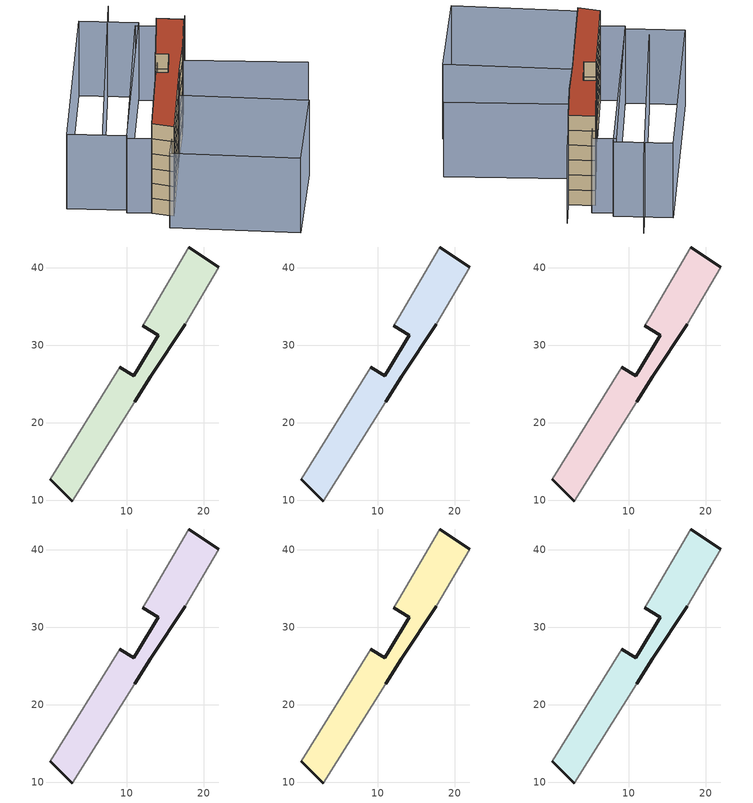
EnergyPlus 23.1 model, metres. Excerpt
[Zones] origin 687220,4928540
e83cf6e7be845eeb_F0_whole
 floor ground (EU_floor_Construction): 21.93,40.07 17.56,32.73 13.12,25.98 11.07,22.7 2.99,9.88 0.13,12.66 9.12,27.18 10.93,26.04 11.43,26.87 14.07,31.3 12.07,32.49 12.68,33.51 18.02,42.68 z0
 wall outside (EU_wall_Construction): 0.13,12.66 2.99,9.88 / 11.07,22.7 13.12,25.98 17.56,32.73 / 21.93,40.07 18.02,42.68 / 12.07,32.49 14.07,31.3 11.43,26.87 10.93,26.04 9.12,27.18 z0:3
 wall adiabatic (EU_wall_Construction): 9.12,27.18 0.13,12.66 / 2.99,9.88 11.07,22.7 / 17.56,32.73 21.93,40.07 / 18.02,42.68 12.68,33.51 12.07,32.49 z0:3
e83cf6e7be845eeb_F1_whole
 floor to e83cf6e7be845eeb_F0_whole (EU_floor_Construction): 21.93,40.07 17.56,32.73 13.12,25.98 11.07,22.7 2.99,9.88 0.13,12.66 9.12,27.18 10.93,26.04 11.43,26.87 14.07,31.3 12.07,32.49 12.68,33.51 18.02,42.68 z3
 wall outside (EU_wall_Construction): 0.13,12.66 2.99,9.88 / 11.07,22.7 13.12,25.98 17.56,32.73 / 21.93,40.07 18.02,42.68 / 12.07,32.49 14.07,31.3 11.43,26.87 10.93,26.04 9.12,27.18 z3:6
 wall adiabatic (EU_wall_Construction): 9.12,27.18 0.13,12.66 / 2.99,9.88 11.07,22.7 / 17.56,32.73 21.93,40.07 / 18.02,42.68 12.68,33.51 12.07,32.49 z3:6
e83cf6e7be845eeb_F2_whole
 floor to e83cf6e7be845eeb_F1_whole (EU_floor_Construction): 21.93,40.07 17.56,32.73 13.12,25.98 11.07,22.7 2.99,9.88 0.13,12.66 9.12,27.18 10.93,26.04 11.43,26.87 14.07,31.3 12.07,32.49 12.68,33.51 18.02,42.68 z6
 wall outside (EU_wall_Construction): 0.13,12.66 2.99,9.88 / 11.07,22.7 13.12,25.98 17.56,32.73 / 21.93,40.07 18.02,42.68 / 12.07,32.49 14.07,31.3 11.43,26.87 10.93,26.04 9.12,27.18 z6:9
 wall adiabatic (EU_wall_Construction): 9.12,27.18 0.13,12.66 / 2.99,9.88 11.07,22.7 / 17.56,32.73 21.93,40.07 / 18.02,42.68 12.68,33.51 12.07,32.49 z6:9
e83cf6e7be845eeb_F3_whole
 floor to e83cf6e7be845eeb_F2_whole (EU_floor_Construction): 21.93,40.07 17.56,32.73 13.12,25.98 11.07,22.7 2.99,9.88 0.13,12.66 9.12,27.18 10.93,26.04 11.43,26.87 14.07,31.3 12.07,32.49 12.68,33.51 18.02,42.68 z9
 wall outside (EU_wall_Construction): 0.13,12.66 2.99,9.88 / 11.07,22.7 13.12,25.98 17.56,32.73 / 21.93,40.07 18.02,42.68 / 12.07,32.49 14.07,31.3 11.43,26.87 10.93,26.04 9.12,27.18 z9:12
 wall adiabatic (EU_wall_Construction): 9.12,27.18 0.13,12.66 / 2.99,9.88 11.07,22.7 / 17.56,32.73 21.93,40.07 / 18.02,42.68 12.68,33.51 12.07,32.49 z9:12
e83cf6e7be845eeb_F4_whole
 floor to e83cf6e7be845eeb_F3_whole (EU_floor_Construction): 21.93,40.07 17.56,32.73 13.12,25.98 11.07,22.7 2.99,9.88 0.13,12.66 9.12,27.18 10.93,26.04 11.43,26.87 14.07,31.3 12.07,32.49 12.68,33.51 18.02,42.68 z12
 wall outside (EU_wall_Construction): 0.13,12.66 2.99,9.88 / 11.07,22.7 13.12,25.98 17.56,32.73 / 21.93,40.07 18.02,42.68 / 12.07,32.49 14.07,31.3 11.43,26.87 10.93,26.04 9.12,27.18 z12:15
 wall adiabatic (EU_wall_Construction): 9.12,27.18 0.13,12.66 / 2.99,9.88 11.07,22.7 / 17.56,32.73 21.93,40.07 / 18.02,42.68 12.68,33.51 12.07,32.49 z12:15
e83cf6e7be845eeb_F5_whole
 floor to e83cf6e7be845eeb_F4_whole (EU_floor_Construction): 21.93,40.07 17.56,32.73 13.12,25.98 11.07,22.7 2.99,9.88 0.13,12.66 9.12,27.18 10.93,26.04 11.43,26.87 14.07,31.3 12.07,32.49 12.68,33.51 18.02,42.68 z15
 wall outside (EU_wall_Construction): 0.13,12.66 2.99,9.88 / 11.07,22.7 13.12,25.98 17.56,32.73 / 21.93,40.07 18.02,42.68 / 12.07,32.49 14.07,31.3 11.43,26.87 10.93,26.04 9.12,27.18 z15:18
 wall adiabatic (EU_wall_Construction): 9.12,27.18 0.13,12.66 / 2.99,9.88 11.07,22.7 / 17.56,32.73 21.93,40.07 / 18.02,42.68 12.68,33.51 12.07,32.49 z15:18
 roof outside (EU_roof_Construction): 11.07,22.7 13.12,25.98 17.56,32.73 21.93,40.07 18.02,42.68 12.68,33.51 12.07,32.49 14.07,31.3 11.43,26.87 10.93,26.04 9.12,27.18 0.13,12.66 2.99,9.88 z18
shading: 15.22,54.65 -5.75,19.36 / 36.08,21.56 17.51,32.75 / 17.51,32.75 25.1,45.32 / 19.76,44.36 0.13,12.66 / 0.13,12.66 -3.53,14.92 / -3.53,14.92 16.1,46.62 / 16.1,46.62 19.76,44.36 / 29.99,10.39 19.26,-5.64 / 19.26,-5.64 0.5,6.93 / 0.5,6.93 11.24,22.95 / 11.24,22.95 29.99,10.39 / 17.1,47.17 -3.13,15.57 / -3.13,15.57 -11.87,21.16 / -11.87,21.16 8.36,52.77 / 8.36,52.77 17.1,47.17 z0:15
[Building]
EU S2 Campaign: North Axis=0; Terrain=City; Solar Distribution=FullExterior
[Site:Location]
Bologna: Latitude=44.5; Longitude=11.25; Time Zone=1; Elevation=37
[SizingPeriod:WeatherFileDays]
AnnualSizingPeriod: Begin Month=1; Begin Day of Month=1; End Month=12; End Day of Month=31; Day of Week for Start Day=Monday; Use Weather File Daylight Saving Period=No; Use Weather File Rain and Snow Indicators=No
[MATERIAL]
EU_InternalMass_Material: Roughness=MediumRough; Thickness=0.1; Conductivity=1; Density=1800; Specific Heat=900; Thermal Absorptance=0.9; Solar Absorptance=0.7; Visible Absorptance=0.7
[MATERIAL:NOMASS] Roughness=MediumRough; Thermal Absorptance=0.9; Solar Absorptance=0.7; Visible Absorptance=0.7
Name | Thermal Resistance
EU_wall_NoMass | 0.905828
EU_roof_NoMass | 0.37593
EU_floor_NoMass | 0.67114
[CONSTRUCTION]
EU_wall_Construction: EU_wall_NoMass
EU_roof_Construction: EU_roof_NoMass
EU_floor_Construction: EU_floor_NoMass
EU_InternalMass_Construction: EU_InternalMass_Material
[ZONE] Type=1; Multiplier=1; Ceiling Height=autocalculate; Floor Area=autocalculate; Part of Total Floor Area=Yes
Name | Volume
e83cf6e7be845eeb_F0_whole | 406.924
e83cf6e7be845eeb_F1_whole; e83cf6e7be845eeb_F2_whole; e83cf6e7be845eeb_F3_whole; e83cf6e7be845eeb_F4_whole; e83cf6e7be845eeb_F5_whole | 406.925
[INTERNALMASS] Construction=EU_InternalMass_Construction; Surface Area=135.641
Name | Zone or ZoneList
e83cf6e7be845eeb_F0_whole_EU_InternalMass | e83cf6e7be845eeb_F0_whole
e83cf6e7be845eeb_F1_whole_EU_InternalMass | e83cf6e7be845eeb_F1_whole
e83cf6e7be845eeb_F2_whole_EU_InternalMass | e83cf6e7be845eeb_F2_whole
e83cf6e7be845eeb_F3_whole_EU_InternalMass | e83cf6e7be845eeb_F3_whole
e83cf6e7be845eeb_F4_whole_EU_InternalMass | e83cf6e7be845eeb_F4_whole
e83cf6e7be845eeb_F5_whole_EU_InternalMass | e83cf6e7be845eeb_F5_whole
[OTHEREQUIPMENT] Fuel Type=Electricity; Design Level Calculation Method=Watts/Area; Power per Zone Floor Area=1; Fraction Latent=0; Fraction Radiant=0; Fraction Lost=0; Carbon Dioxide Generation Rate=0; EndUse Subcategory=EU_Step8_InternalGains
Name | Zone or ZoneList or Space or SpaceList | Schedule
EU_Step8_InternalGain_e83cf6e7be845eeb_F0_whole_f000 | e83cf6e7be845eeb_F0_whole | EU_Step8_GainSchedule_e83cf6e7be845eeb_F0_whole_f000
EU_Step8_InternalGain_e83cf6e7be845eeb_F1_whole_f000 | e83cf6e7be845eeb_F1_whole | EU_Step8_GainSchedule_e83cf6e7be845eeb_F1_whole_f000
EU_Step8_InternalGain_e83cf6e7be845eeb_F2_whole_f000 | e83cf6e7be845eeb_F2_whole | EU_Step8_GainSchedule_e83cf6e7be845eeb_F2_whole_f000
EU_Step8_InternalGain_e83cf6e7be845eeb_F3_whole_f000 | e83cf6e7be845eeb_F3_whole | EU_Step8_GainSchedule_e83cf6e7be845eeb_F3_whole_f000
EU_Step8_InternalGain_e83cf6e7be845eeb_F4_whole_f000 | e83cf6e7be845eeb_F4_whole | EU_Step8_GainSchedule_e83cf6e7be845eeb_F4_whole_f000
EU_Step8_InternalGain_e83cf6e7be845eeb_F5_whole_f000 | e83cf6e7be845eeb_F5_whole | EU_Step8_GainSchedule_e83cf6e7be845eeb_F5_whole_f000
[ZONEVENTILATION:DESIGNFLOWRATE] Schedule=EU_AlwaysOn; Design Flow Rate Calculation Method=AirChanges/Hour; Air Changes per Hour=0.73129; Ventilation Type=Natural; Fan Pressure Rise=0; Fan Total Efficiency=1; Constant Term Coefficient=1; Temperature Term Coefficient=0; Velocity Term Coefficient=0; Velocity Squared Term Coefficient=0; Minimum Indoor Temperature=-100; Maximum Indoor Temperature=100; Delta Temperature=-100; Minimum Outdoor Temperature=-100; Maximum Outdoor Temperature=100; Maximum Wind Speed=40
Name | Zone or ZoneList or Space or SpaceList
EU_ConstantAir_e83cf6e7be845eeb_F0_whole | e83cf6e7be845eeb_F0_whole
EU_ConstantAir_e83cf6e7be845eeb_F1_whole | e83cf6e7be845eeb_F1_whole
EU_ConstantAir_e83cf6e7be845eeb_F2_whole | e83cf6e7be845eeb_F2_whole
EU_ConstantAir_e83cf6e7be845eeb_F3_whole | e83cf6e7be845eeb_F3_whole
EU_ConstantAir_e83cf6e7be845eeb_F4_whole | e83cf6e7be845eeb_F4_whole
EU_ConstantAir_e83cf6e7be845eeb_F5_whole | e83cf6e7be845eeb_F5_whole
[HVACTEMPLATE:THERMOSTAT] Constant Heating Setpoint=20; Constant Cooling Setpoint=50
EU_HeatOnly_e83cf6e7be845eeb_F0_whole; EU_HeatOnly_e83cf6e7be845eeb_F1_whole; EU_HeatOnly_e83cf6e7be845eeb_F2_whole; EU_HeatOnly_e83cf6e7be845eeb_F3_whole; EU_HeatOnly_e83cf6e7be845eeb_F4_whole; EU_HeatOnly_e83cf6e7be845eeb_F5_whole
[HVACTEMPLATE:ZONE:IDEALLOADSAIRSYSTEM] System Availability Schedule=EU_AlwaysOn; Maximum Heating Supply Air Temperature=50; Minimum Cooling Supply Air Temperature=13; Maximum Heating Supply Air Humidity Ratio=0.0156; Minimum Cooling Supply Air Humidity Ratio=0.0077; Heating Limit=NoLimit; Cooling Limit=NoLimit; Heating Availability Schedule=EU_AlwaysOn; Cooling Availability Schedule=EU_CoolingOff; Dehumidification Control Type=ConstantSensibleHeatRatio; Cooling Sensible Heat Ratio=0.7; Dehumidification Setpoint=60; Humidification Control Type=None; Humidification Setpoint=30; Outdoor Air Method=None; Outdoor Air Flow Rate per Person=0.00944; Outdoor Air Flow Rate per Zone Floor Area=0; Outdoor Air Flow Rate per Zone=0; Demand Controlled Ventilation Type=None; Outdoor Air Economizer Type=NoEconomizer; Heat Recovery Type=None; Sensible Heat Recovery Effectiveness=0.7; Latent Heat Recovery Effectiveness=0.65
Name | Template Thermostat
e83cf6e7be845eeb_F0_whole | EU_HeatOnly_e83cf6e7be845eeb_F0_whole
e83cf6e7be845eeb_F1_whole | EU_HeatOnly_e83cf6e7be845eeb_F1_whole
e83cf6e7be845eeb_F2_whole | EU_HeatOnly_e83cf6e7be845eeb_F2_whole
e83cf6e7be845eeb_F3_whole | EU_HeatOnly_e83cf6e7be845eeb_F3_whole
e83cf6e7be845eeb_F4_whole | EU_HeatOnly_e83cf6e7be845eeb_F4_whole
e83cf6e7be845eeb_F5_whole | EU_HeatOnly_e83cf6e7be845eeb_F5_whole
[SIZING:ZONE] Zone Cooling Design Supply Air Temperature Input Method=SupplyAirTemperature; Zone Cooling Design Supply Air Temperature=13; Zone Heating Design Supply Air Temperature Input Method=SupplyAirTemperature; Zone Heating Design Supply Air Temperature=50; Zone Cooling Design Supply Air Humidity Ratio=0.008; Zone Heating Design Supply Air Humidity Ratio=0.008; Cooling Design Air Flow Method=DesignDay; Cooling Design Air Flow Rate=0; Cooling Minimum Air Flow per Zone Floor Area=0.000762; Cooling Minimum Air Flow=0; Cooling Minimum Air Flow Fraction=0.2; Heating Design Air Flow Method=DesignDay; Heating Design Air Flow Rate=0; Heating Maximum Air Flow per Zone Floor Area=0.002032; Heating Maximum Air Flow=0.141576; Heating Maximum Air Flow Fraction=0.3; Account for Dedicated Outdoor Air System=No; Dedicated Outdoor Air System Control Strategy=NeutralSupplyAir; Dedicated Outdoor Air Low Setpoint Temperature for Design=autosize; Dedicated Outdoor Air High Setpoint Temperature for Design=autosize; Zone Load Sizing Method=Sensible Load Only No Latent Load; Zone Latent Cooling Design Supply Air Humidity Ratio Input Method=HumidityRatioDifference; Zone Cooling Design Supply Air Humidity Ratio Difference=0.005; Zone Latent Heating Design Supply Air Humidity Ratio Input Method=HumidityRatioDifference; Zone Humidification Design Supply Air Humidity Ratio Difference=0.005
e83cf6e7be845eeb_F0_whole; e83cf6e7be845eeb_F1_whole; e83cf6e7be845eeb_F2_whole; e83cf6e7be845eeb_F3_whole; e83cf6e7be845eeb_F4_whole; e83cf6e7be845eeb_F5_whole
[SCHEDULE:CONSTANT]
Name | Hourly Value
EU_AlwaysOn | 1
EU_CoolingOff | 0
[SCHEDULE:FILE] Column Number=1; Rows to Skip at Top=0; Number of Hours of Data=8760; Column Separator=Comma; Interpolate to Timestep=No; Minutes per Item=60; Adjust Schedule for Daylight Savings=Yes
Name | File
EU_Step8_GainSchedule_e83cf6e7be845eeb_F0_whole_f000 | ../../schedules/e83cf6e7be845eeb/e83cf6e7be845eeb_F0_whole_f000_gain.csv
EU_Step8_GainSchedule_e83cf6e7be845eeb_F1_whole_f000 | ../../schedules/e83cf6e7be845eeb/e83cf6e7be845eeb_F1_whole_f000_gain.csv
EU_Step8_GainSchedule_e83cf6e7be845eeb_F2_whole_f000 | ../../schedules/e83cf6e7be845eeb/e83cf6e7be845eeb_F2_whole_f000_gain.csv
EU_Step8_GainSchedule_e83cf6e7be845eeb_F3_whole_f000 | ../../schedules/e83cf6e7be845eeb/e83cf6e7be845eeb_F3_whole_f000_gain.csv
EU_Step8_GainSchedule_e83cf6e7be845eeb_F4_whole_f000 | ../../schedules/e83cf6e7be845eeb/e83cf6e7be845eeb_F4_whole_f000_gain.csv
EU_Step8_GainSchedule_e83cf6e7be845eeb_F5_whole_f000 | ../../schedules/e83cf6e7be845eeb/e83cf6e7be845eeb_F5_whole_f000_gain.csv
